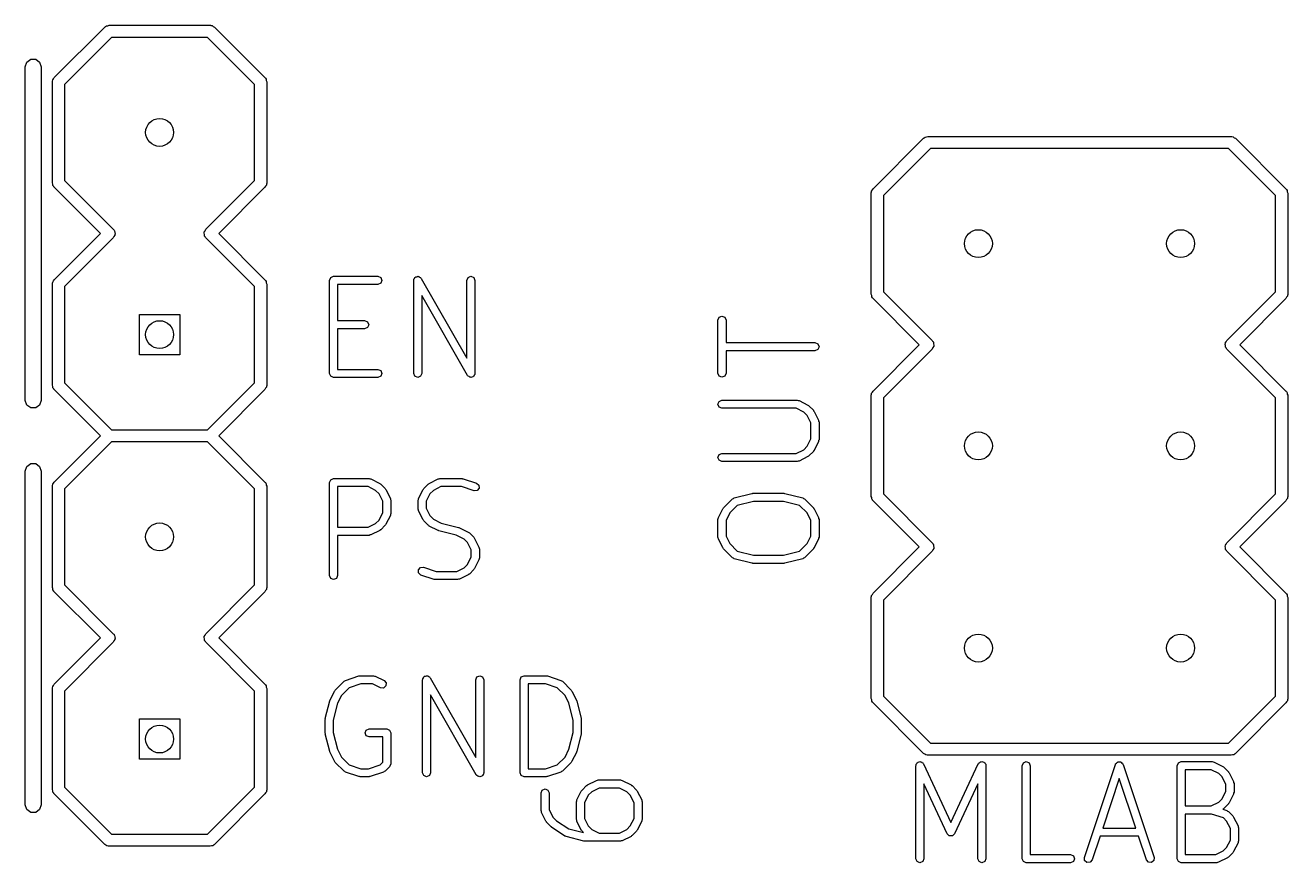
# Model space of a CAD drawing. Extents: x 5.48 to 6.19, y -4.89 to -3.44.
# Drawn here: x 5.533 to 6.157, y -4.595 to -4.181 of the extents above; entities that cross this region are included whole.
import ezdxf

# ---------------------------------------------------------------- set-up
doc = ezdxf.new("R2010")
doc.units = 0
doc.header["$MEASUREMENT"] = 0
doc.layers.add('BLACK', color=7, linetype='CONTINUOUS')

msp = doc.modelspace()

# ---------------------------------------------------------------- linework, layer by layer
at = {"layer": 'BLACK', "linetype": 'CONTINUOUS'}
for p, q in [((5.54688, -4.20688), (5.57188, -4.18188)), ((5.57188, -4.18188), (5.57203, -4.18177)), ((5.57203, -4.18177), (5.57207, -4.1817)), ((5.57207, -4.1817), (5.5722, -4.18166)), ((5.5722, -4.18166), (5.57273, -4.18128)), ((5.57273, -4.18128), (5.57338, -4.18122)), ((5.57338, -4.18122), (5.574, -4.181)), ((5.574, -4.181), (5.624, -4.181)), ((5.624, -4.181), (5.62418, -4.18103)), ((5.62418, -4.18103), (5.62426, -4.18101)), ((5.62426, -4.18101), (5.62438, -4.18107)), ((5.62438, -4.18107), (5.62503, -4.18118)), ((5.62503, -4.18118), (5.62553, -4.1816)), ((5.62553, -4.1816), (5.62612, -4.18188)), ((5.62612, -4.18188), (5.65112, -4.20688)), ((5.57524, -4.187), (5.552, -4.21024)), ((5.62276, -4.187), (5.57524, -4.187)), ((5.646, -4.21024), (5.62276, -4.187)), ((5.53256, -4.2015), (5.53331, -4.19919)), ((5.53256, -4.3665), (5.53256, -4.2015)), ((5.53331, -4.19919), (5.53528, -4.19776)), ((5.53528, -4.19776), (5.53772, -4.19776)), ((5.53772, -4.19776), (5.53969, -4.19919)), ((5.53969, -4.19919), (5.54044, -4.2015)), ((5.54044, -4.2015), (5.54044, -4.3665)), ((5.54601, -4.20874), (5.54607, -4.20862)), ((5.54607, -4.20862), (5.54618, -4.20797)), ((5.54618, -4.20797), (5.5466, -4.20747)), ((5.5466, -4.20747), (5.54688, -4.20688)), ((5.65112, -4.20688), (5.65123, -4.20703)), ((5.65123, -4.20703), (5.6513, -4.20707)), ((5.6513, -4.20707), (5.65134, -4.2072)), ((5.65134, -4.2072), (5.65172, -4.20773)), ((5.65172, -4.20773), (5.65178, -4.20838)), ((5.65178, -4.20838), (5.652, -4.209)), ((5.546, -4.209), (5.54603, -4.20882)), ((5.546, -4.259), (5.546, -4.209)), ((5.54603, -4.20882), (5.54601, -4.20874)), ((5.552, -4.21024), (5.552, -4.25776)), ((5.646, -4.25776), (5.646, -4.21024)), ((5.652, -4.209), (5.652, -4.259)), ((5.95188, -4.26188), (5.97688, -4.23688)), ((5.97688, -4.23688), (5.97703, -4.23677)), ((5.97703, -4.23677), (5.97707, -4.2367)), ((5.97707, -4.2367), (5.9772, -4.23666)), ((5.9772, -4.23666), (5.97773, -4.23628)), ((5.97773, -4.23628), (5.97838, -4.23622)), ((5.97838, -4.23622), (5.979, -4.236)), ((5.979, -4.236), (6.129, -4.236)), ((6.129, -4.236), (6.12918, -4.23603)), ((6.12918, -4.23603), (6.12926, -4.23601)), ((6.12926, -4.23601), (6.12938, -4.23607)), ((6.12938, -4.23607), (6.13003, -4.23618)), ((6.13003, -4.23618), (6.13053, -4.2366)), ((6.13053, -4.2366), (6.13112, -4.23688)), ((6.13112, -4.23688), (6.15612, -4.26188)), ((5.98024, -4.242), (5.957, -4.26524)), ((6.12776, -4.242), (5.98024, -4.242)), ((6.151, -4.26524), (6.12776, -4.242)), ((5.552, -4.25776), (5.57612, -4.28188)), ((5.62188, -4.28188), (5.646, -4.25776)), ((5.54622, -4.25962), (5.546, -4.259)), ((5.54628, -4.26027), (5.54622, -4.25962)), ((5.54666, -4.2608), (5.54628, -4.26027)), ((5.5467, -4.26093), (5.54666, -4.2608)), ((5.54677, -4.26097), (5.5467, -4.26093)), ((5.54688, -4.26112), (5.54677, -4.26097)), ((5.56976, -4.284), (5.54688, -4.26112)), ((5.65112, -4.26112), (5.62824, -4.284)), ((5.6514, -4.26053), (5.65112, -4.26112)), ((5.65182, -4.26003), (5.6514, -4.26053)), ((5.65193, -4.25938), (5.65182, -4.26003)), ((5.65199, -4.25926), (5.65193, -4.25938)), ((5.652, -4.259), (5.65197, -4.25918)), ((5.65197, -4.25918), (5.65199, -4.25926)), ((5.951, -4.264), (5.95103, -4.26382)), ((5.951, -4.314), (5.951, -4.264)), ((5.95101, -4.26374), (5.95107, -4.26362)), ((5.95103, -4.26382), (5.95101, -4.26374)), ((5.95107, -4.26362), (5.95118, -4.26297)), ((5.95118, -4.26297), (5.9516, -4.26247)), ((5.9516, -4.26247), (5.95188, -4.26188)), ((6.15612, -4.26188), (6.15623, -4.26203)), ((6.15623, -4.26203), (6.1563, -4.26207)), ((6.1563, -4.26207), (6.15634, -4.2622)), ((6.15634, -4.2622), (6.15672, -4.26273)), ((6.15672, -4.26273), (6.15678, -4.26338)), ((6.15678, -4.26338), (6.157, -4.264)), ((6.157, -4.264), (6.157, -4.314)), ((5.957, -4.26524), (5.957, -4.31276)), ((6.151, -4.31276), (6.151, -4.26524)), ((5.57612, -4.28188), (5.57635, -4.2822)), ((5.57635, -4.2822), (5.57646, -4.28228)), ((5.57646, -4.28228), (5.57649, -4.28241)), ((5.57649, -4.28241), (5.57672, -4.28273)), ((5.57672, -4.28273), (5.57679, -4.28351)), ((5.57679, -4.28351), (5.57699, -4.28426)), ((5.62101, -4.28374), (5.62113, -4.28349)), ((5.6211, -4.28322), (5.62155, -4.28259)), ((5.62113, -4.28349), (5.6211, -4.28322)), ((5.62155, -4.28259), (5.62188, -4.28188)), ((5.54688, -4.30688), (5.56976, -4.284)), ((5.57612, -4.28612), (5.552, -4.31024)), ((5.57645, -4.28541), (5.57612, -4.28612)), ((5.5769, -4.28478), (5.57645, -4.28541)), ((5.57699, -4.28426), (5.57687, -4.28451)), ((5.57687, -4.28451), (5.5769, -4.28478)), ((5.62121, -4.28449), (5.62101, -4.28374)), ((5.62128, -4.28527), (5.62121, -4.28449)), ((5.62151, -4.28559), (5.62128, -4.28527)), ((5.62154, -4.28572), (5.62151, -4.28559)), ((5.62165, -4.2858), (5.62154, -4.28572)), ((5.62188, -4.28612), (5.62165, -4.2858)), ((5.646, -4.31024), (5.62188, -4.28612)), ((5.62824, -4.284), (5.65112, -4.30688)), ((5.54607, -4.30862), (5.54618, -4.30797)), ((5.54618, -4.30797), (5.5466, -4.30747)), ((5.5466, -4.30747), (5.54688, -4.30688)), ((5.65112, -4.30688), (5.65123, -4.30703)), ((5.65123, -4.30703), (5.6513, -4.30707)), ((5.6513, -4.30707), (5.65134, -4.3072)), ((5.65134, -4.3072), (5.65172, -4.30773)), ((5.65172, -4.30773), (5.65178, -4.30838)), ((5.65178, -4.30838), (5.652, -4.309)), ((5.68308, -4.30716), (5.68367, -4.30575)), ((5.68308, -4.35316), (5.68308, -4.30716)), ((5.68367, -4.30575), (5.68508, -4.30516)), ((5.68508, -4.30516), (5.70699, -4.30516)), ((5.70699, -4.30516), (5.7084, -4.30575)), ((5.7084, -4.30858), (5.70699, -4.30916)), ((5.7084, -4.30575), (5.70899, -4.30716)), ((5.70899, -4.30716), (5.7084, -4.30858)), ((5.7247, -4.30716), (5.72481, -4.30691)), ((5.7247, -4.35316), (5.7247, -4.30716)), ((5.72477, -4.30664), (5.72509, -4.30623)), ((5.72481, -4.30691), (5.72477, -4.30664)), ((5.72509, -4.30623), (5.72529, -4.30575)), ((5.72529, -4.30575), (5.72554, -4.30564)), ((5.72554, -4.30564), (5.72571, -4.30543)), ((5.72571, -4.30543), (5.72622, -4.30536)), ((5.72622, -4.30536), (5.7267, -4.30516)), ((5.7267, -4.30516), (5.72696, -4.30527)), ((5.72696, -4.30527), (5.72723, -4.30523)), ((5.72723, -4.30523), (5.72764, -4.30555)), ((5.72764, -4.30555), (5.72812, -4.30575)), ((5.72812, -4.30575), (5.72822, -4.306)), ((5.72822, -4.306), (5.72844, -4.30617)), ((5.72844, -4.30617), (5.75099, -4.34563)), ((5.75099, -4.30716), (5.75157, -4.30575)), ((5.75099, -4.34563), (5.75099, -4.30716)), ((5.75157, -4.30575), (5.75299, -4.30516)), ((5.75299, -4.30516), (5.7544, -4.30575)), ((5.7544, -4.30575), (5.75499, -4.30716)), ((5.75499, -4.30716), (5.75499, -4.35316)), ((5.546, -4.309), (5.54603, -4.30882)), ((5.546, -4.359), (5.546, -4.309)), ((5.54601, -4.30874), (5.54607, -4.30862)), ((5.54603, -4.30882), (5.54601, -4.30874)), ((5.552, -4.31024), (5.552, -4.35776)), ((5.646, -4.35776), (5.646, -4.31024)), ((5.652, -4.309), (5.652, -4.359)), ((5.70699, -4.30916), (5.68708, -4.30916)), ((5.68708, -4.30916), (5.68708, -4.32707)), ((5.75125, -4.35415), (5.7287, -4.31469)), ((5.7287, -4.31469), (5.7287, -4.35316)), ((5.95122, -4.31462), (5.951, -4.314)), ((5.95128, -4.31527), (5.95122, -4.31462)), ((5.957, -4.31276), (5.98112, -4.33688)), ((6.12688, -4.33688), (6.151, -4.31276)), ((6.15693, -4.31438), (6.15682, -4.31503)), ((6.15699, -4.31426), (6.15693, -4.31438)), ((6.157, -4.314), (6.15697, -4.31418)), ((6.15697, -4.31418), (6.15699, -4.31426)), ((5.95166, -4.3158), (5.95128, -4.31527)), ((5.9517, -4.31593), (5.95166, -4.3158)), ((5.95177, -4.31597), (5.9517, -4.31593)), ((5.95188, -4.31612), (5.95177, -4.31597)), ((5.97476, -4.339), (5.95188, -4.31612)), ((6.15612, -4.31612), (6.13324, -4.339)), ((6.1564, -4.31553), (6.15612, -4.31612)), ((6.15682, -4.31503), (6.1564, -4.31553)), ((5.589, -4.344), (5.589, -4.324)), ((5.589, -4.324), (5.609, -4.324)), ((5.609, -4.324), (5.609, -4.344)), ((5.68708, -4.32707), (5.70042, -4.32707)), ((5.70042, -4.32707), (5.70183, -4.32765)), ((5.87516, -4.32682), (5.87575, -4.32541)), ((5.87516, -4.35311), (5.87516, -4.32682)), ((5.87575, -4.32541), (5.87716, -4.32482)), ((5.87716, -4.32482), (5.87858, -4.32541)), ((5.87858, -4.32541), (5.87916, -4.32682)), ((5.87916, -4.32682), (5.87916, -4.33796)), ((5.70042, -4.33107), (5.68708, -4.33107)), ((5.68708, -4.33107), (5.68708, -4.35116)), ((5.70183, -4.33048), (5.70042, -4.33107)), ((5.70183, -4.32765), (5.70242, -4.32907)), ((5.70242, -4.32907), (5.70183, -4.33048)), ((5.87916, -4.33796), (5.92316, -4.33796)), ((5.92316, -4.33796), (5.92458, -4.33855)), ((5.92458, -4.33855), (5.92516, -4.33996)), ((5.95188, -4.36188), (5.97476, -4.339)), ((5.98112, -4.33688), (5.98135, -4.3372)), ((5.98135, -4.3372), (5.98146, -4.33728)), ((5.9819, -4.33978), (5.98145, -4.34041)), ((5.98146, -4.33728), (5.98149, -4.33741)), ((5.98149, -4.33741), (5.98172, -4.33773)), ((5.98172, -4.33773), (5.98179, -4.33851)), ((5.98179, -4.33851), (5.98199, -4.33926)), ((5.98199, -4.33926), (5.98187, -4.33951)), ((5.98187, -4.33951), (5.9819, -4.33978)), ((6.12601, -4.33874), (6.12613, -4.33849)), ((6.12621, -4.33949), (6.12601, -4.33874)), ((6.1261, -4.33822), (6.12655, -4.33759)), ((6.12613, -4.33849), (6.1261, -4.33822)), ((6.12628, -4.34027), (6.12621, -4.33949)), ((6.12655, -4.33759), (6.12688, -4.33688)), ((6.13324, -4.339), (6.15612, -4.36188)), ((5.609, -4.344), (5.589, -4.344)), ((5.92316, -4.34196), (5.87916, -4.34196)), ((5.87916, -4.34196), (5.87916, -4.35311)), ((5.92458, -4.34138), (5.92316, -4.34196)), ((5.92516, -4.33996), (5.92458, -4.34138)), ((5.98112, -4.34112), (5.957, -4.36524)), ((5.98145, -4.34041), (5.98112, -4.34112)), ((6.12651, -4.34059), (6.12628, -4.34027)), ((6.12654, -4.34072), (6.12651, -4.34059)), ((6.12665, -4.3408), (6.12654, -4.34072)), ((6.12688, -4.34112), (6.12665, -4.3408)), ((6.151, -4.36524), (6.12688, -4.34112)), ((5.68708, -4.35116), (5.70699, -4.35116)), ((5.70699, -4.35116), (5.7084, -4.35175)), ((5.7084, -4.35175), (5.70899, -4.35316)), ((5.552, -4.35776), (5.57524, -4.381)), ((5.62276, -4.381), (5.646, -4.35776)), ((5.68367, -4.35458), (5.68308, -4.35316)), ((5.68508, -4.35516), (5.68367, -4.35458)), ((5.70699, -4.35516), (5.68508, -4.35516)), ((5.7084, -4.35458), (5.70699, -4.35516)), ((5.70899, -4.35316), (5.7084, -4.35458)), ((5.72529, -4.35458), (5.7247, -4.35316)), ((5.7267, -4.35516), (5.72529, -4.35458)), ((5.72812, -4.35458), (5.7267, -4.35516)), ((5.7287, -4.35316), (5.72812, -4.35458)), ((5.75147, -4.35432), (5.75125, -4.35415)), ((5.75157, -4.35458), (5.75147, -4.35432)), ((5.75205, -4.35477), (5.75157, -4.35458)), ((5.75246, -4.35509), (5.75205, -4.35477)), ((5.75273, -4.35506), (5.75246, -4.35509)), ((5.75299, -4.35516), (5.75273, -4.35506)), ((5.75347, -4.35496), (5.75299, -4.35516)), ((5.75398, -4.3549), (5.75347, -4.35496)), ((5.75415, -4.35468), (5.75398, -4.3549)), ((5.7544, -4.35458), (5.75415, -4.35468)), ((5.7546, -4.3541), (5.7544, -4.35458)), ((5.75492, -4.35369), (5.7546, -4.3541)), ((5.75499, -4.35316), (5.75488, -4.35342)), ((5.75488, -4.35342), (5.75492, -4.35369)), ((5.87575, -4.35452), (5.87516, -4.35311)), ((5.87716, -4.35511), (5.87575, -4.35452)), ((5.87858, -4.35452), (5.87716, -4.35511)), ((5.87916, -4.35311), (5.87858, -4.35452)), ((5.54622, -4.35962), (5.546, -4.359)), ((5.54628, -4.36027), (5.54622, -4.35962)), ((5.54666, -4.3608), (5.54628, -4.36027)), ((5.5467, -4.36093), (5.54666, -4.3608)), ((5.54677, -4.36097), (5.5467, -4.36093)), ((5.54688, -4.36112), (5.54677, -4.36097)), ((5.56976, -4.384), (5.54688, -4.36112)), ((5.65112, -4.36112), (5.62824, -4.384)), ((5.6514, -4.36053), (5.65112, -4.36112)), ((5.65182, -4.36003), (5.6514, -4.36053)), ((5.65193, -4.35938), (5.65182, -4.36003)), ((5.65199, -4.35926), (5.65193, -4.35938)), ((5.652, -4.359), (5.65197, -4.35918)), ((5.65197, -4.35918), (5.65199, -4.35926)), ((5.951, -4.364), (5.95103, -4.36382)), ((5.951, -4.414), (5.951, -4.364)), ((5.95101, -4.36374), (5.95107, -4.36362)), ((5.95103, -4.36382), (5.95101, -4.36374)), ((5.95107, -4.36362), (5.95118, -4.36297)), ((5.95118, -4.36297), (5.9516, -4.36247)), ((5.9516, -4.36247), (5.95188, -4.36188)), ((6.15612, -4.36188), (6.15623, -4.36203)), ((6.15623, -4.36203), (6.1563, -4.36207)), ((6.1563, -4.36207), (6.15634, -4.3622)), ((6.15634, -4.3622), (6.15672, -4.36273)), ((6.15672, -4.36273), (6.15678, -4.36338)), ((6.15678, -4.36338), (6.157, -4.364)), ((6.157, -4.364), (6.157, -4.414)), ((5.53331, -4.36881), (5.53256, -4.3665)), ((5.53528, -4.37024), (5.53331, -4.36881)), ((5.53772, -4.37024), (5.53528, -4.37024)), ((5.53969, -4.36881), (5.53772, -4.37024)), ((5.54044, -4.3665), (5.53969, -4.36881)), ((5.87516, -4.36844), (5.87575, -4.36703)), ((5.87575, -4.36985), (5.87516, -4.36844)), ((5.87575, -4.36703), (5.87716, -4.36644)), ((5.87716, -4.37044), (5.87575, -4.36985)), ((5.87716, -4.36644), (5.9144, -4.36644)), ((5.91393, -4.37044), (5.87716, -4.37044)), ((5.9176, -4.37227), (5.91393, -4.37044)), ((5.9144, -4.36644), (5.91483, -4.36662)), ((5.91483, -4.36662), (5.91529, -4.36665)), ((5.91529, -4.36665), (5.91968, -4.36884)), ((5.91968, -4.36884), (5.91989, -4.36909)), ((5.91989, -4.36909), (5.9202, -4.36922)), ((5.9202, -4.36922), (5.92239, -4.37141)), ((5.957, -4.36524), (5.957, -4.41276)), ((6.151, -4.41276), (6.151, -4.36524)), ((5.91933, -4.37401), (5.9176, -4.37227)), ((5.92116, -4.37767), (5.91933, -4.37401)), ((5.92239, -4.37141), (5.92251, -4.37171)), ((5.92251, -4.37171), (5.92276, -4.37193)), ((5.92276, -4.37193), (5.92495, -4.37631)), ((5.92495, -4.37631), (5.92498, -4.37677)), ((5.92498, -4.37677), (5.92516, -4.3772)), ((5.92516, -4.3772), (5.92516, -4.38596)), ((5.57524, -4.381), (5.62276, -4.381)), ((5.92116, -4.38549), (5.92116, -4.37767)), ((5.54688, -4.40688), (5.56976, -4.384)), ((5.57524, -4.387), (5.552, -4.41024)), ((5.62276, -4.387), (5.57524, -4.387)), ((5.646, -4.41024), (5.62276, -4.387)), ((5.62824, -4.384), (5.65112, -4.40688)), ((5.9176, -4.39089), (5.91933, -4.38916)), ((5.91933, -4.38916), (5.92116, -4.38549)), ((5.92495, -4.38686), (5.92276, -4.39124)), ((5.92498, -4.38639), (5.92495, -4.38686)), ((5.92516, -4.38596), (5.92498, -4.38639)), ((5.87516, -4.39473), (5.87575, -4.39331)), ((5.87575, -4.39614), (5.87516, -4.39473)), ((5.87575, -4.39331), (5.87716, -4.39273)), ((5.87716, -4.39273), (5.91393, -4.39273)), ((5.91393, -4.39273), (5.9176, -4.39089)), ((5.91968, -4.39432), (5.91529, -4.39651)), ((5.91989, -4.39408), (5.91968, -4.39432)), ((5.9202, -4.39395), (5.91989, -4.39408)), ((5.92239, -4.39176), (5.9202, -4.39395)), ((5.92251, -4.39145), (5.92239, -4.39176)), ((5.92276, -4.39124), (5.92251, -4.39145)), ((5.53256, -4.4015), (5.53331, -4.39919)), ((5.53256, -4.5665), (5.53256, -4.4015)), ((5.53331, -4.39919), (5.53528, -4.39776)), ((5.53528, -4.39776), (5.53772, -4.39776)), ((5.53772, -4.39776), (5.53969, -4.39919)), ((5.53969, -4.39919), (5.54044, -4.4015)), ((5.54044, -4.4015), (5.54044, -4.5665)), ((5.87716, -4.39673), (5.87575, -4.39614)), ((5.9144, -4.39673), (5.87716, -4.39673)), ((5.91483, -4.39655), (5.9144, -4.39673)), ((5.91529, -4.39651), (5.91483, -4.39655)), ((5.54607, -4.40862), (5.54618, -4.40797)), ((5.54618, -4.40797), (5.5466, -4.40747)), ((5.5466, -4.40747), (5.54688, -4.40688)), ((5.65112, -4.40688), (5.65123, -4.40703)), ((5.65123, -4.40703), (5.6513, -4.40707)), ((5.6513, -4.40707), (5.65134, -4.4072)), ((5.65134, -4.4072), (5.65172, -4.40773)), ((5.65172, -4.40773), (5.65178, -4.40838)), ((5.65178, -4.40838), (5.652, -4.409)), ((5.68308, -4.40716), (5.68367, -4.40575)), ((5.68308, -4.45316), (5.68308, -4.40716)), ((5.68367, -4.40575), (5.68508, -4.40516)), ((5.68508, -4.40516), (5.70261, -4.40516)), ((5.70261, -4.40516), (5.70304, -4.40534)), ((5.70304, -4.40534), (5.7035, -4.40537)), ((5.7035, -4.40537), (5.70788, -4.40756)), ((5.70788, -4.40756), (5.7081, -4.40781)), ((5.7081, -4.40781), (5.7084, -4.40794)), ((5.7084, -4.40794), (5.71059, -4.41013)), ((5.72967, -4.41013), (5.73186, -4.40794)), ((5.73186, -4.40794), (5.73216, -4.40781)), ((5.73216, -4.40781), (5.73238, -4.40756)), ((5.73238, -4.40756), (5.73676, -4.40537)), ((5.73676, -4.40537), (5.73723, -4.40534)), ((5.73723, -4.40534), (5.73766, -4.40516)), ((5.73766, -4.40516), (5.74861, -4.40516)), ((5.74861, -4.40516), (5.74891, -4.40529)), ((5.74891, -4.40529), (5.74924, -4.40527)), ((5.74924, -4.40527), (5.75581, -4.40746)), ((5.75581, -4.40746), (5.75697, -4.40846)), ((5.75697, -4.40846), (5.75708, -4.40999)), ((5.546, -4.409), (5.54603, -4.40882)), ((5.546, -4.459), (5.546, -4.409)), ((5.54601, -4.40874), (5.54607, -4.40862)), ((5.54603, -4.40882), (5.54601, -4.40874)), ((5.552, -4.41024), (5.552, -4.45776)), ((5.646, -4.45776), (5.646, -4.41024)), ((5.652, -4.409), (5.652, -4.459)), ((5.70214, -4.40916), (5.68708, -4.40916)), ((5.68708, -4.40916), (5.68708, -4.42926)), ((5.7058, -4.411), (5.70214, -4.40916)), ((5.70754, -4.41273), (5.7058, -4.411)), ((5.70937, -4.4164), (5.70754, -4.41273)), ((5.71059, -4.41013), (5.71072, -4.41043)), ((5.71072, -4.41043), (5.71097, -4.41065)), ((5.71097, -4.41065), (5.71316, -4.41503)), ((5.7271, -4.41503), (5.7293, -4.41065)), ((5.7293, -4.41065), (5.72954, -4.41043)), ((5.72954, -4.41043), (5.72967, -4.41013)), ((5.73273, -4.41273), (5.73089, -4.4164)), ((5.73446, -4.411), (5.73273, -4.41273)), ((5.73813, -4.40916), (5.73446, -4.411)), ((5.74828, -4.40916), (5.73813, -4.40916)), ((5.75455, -4.41125), (5.74828, -4.40916)), ((5.75607, -4.41114), (5.75455, -4.41125)), ((5.75708, -4.40999), (5.75607, -4.41114)), ((5.88282, -4.41501), (5.88325, -4.41469)), ((5.88325, -4.41469), (5.89201, -4.4125)), ((5.89201, -4.4125), (5.89226, -4.41254)), ((5.89226, -4.41254), (5.8925, -4.41244)), ((5.8925, -4.41244), (5.90783, -4.41244)), ((5.90783, -4.41244), (5.90806, -4.41254)), ((5.90806, -4.41254), (5.90831, -4.4125)), ((5.90831, -4.4125), (5.91708, -4.41469)), ((5.91708, -4.41469), (5.91751, -4.41501)), ((5.95122, -4.41462), (5.951, -4.414)), ((5.95128, -4.41527), (5.95122, -4.41462)), ((5.957, -4.41276), (5.98112, -4.43688)), ((6.12688, -4.43688), (6.151, -4.41276)), ((6.15693, -4.41438), (6.15682, -4.41503)), ((6.15699, -4.41426), (6.15693, -4.41438)), ((6.157, -4.414), (6.15697, -4.41418)), ((6.15697, -4.41418), (6.15699, -4.41426)), ((5.70937, -4.42202), (5.70937, -4.4164)), ((5.71316, -4.41503), (5.71319, -4.41549)), ((5.71319, -4.41549), (5.71337, -4.41592)), ((5.71337, -4.41592), (5.71337, -4.4225)), ((5.72689, -4.41592), (5.72707, -4.41549)), ((5.72689, -4.42031), (5.72689, -4.41592)), ((5.72707, -4.42074), (5.72689, -4.42031)), ((5.72707, -4.41549), (5.7271, -4.41503)), ((5.7271, -4.4212), (5.72707, -4.42074)), ((5.73089, -4.4164), (5.73089, -4.41983)), ((5.73089, -4.41983), (5.73273, -4.4235)), ((5.87537, -4.4245), (5.87756, -4.42012)), ((5.87756, -4.42012), (5.87781, -4.4199)), ((5.87781, -4.4199), (5.87794, -4.4196)), ((5.87794, -4.4196), (5.88232, -4.41522)), ((5.88476, -4.41844), (5.881, -4.4222)), ((5.88232, -4.41522), (5.88282, -4.41501)), ((5.89274, -4.41644), (5.88476, -4.41844)), ((5.90758, -4.41644), (5.89274, -4.41644)), ((5.91557, -4.41844), (5.90758, -4.41644)), ((5.91933, -4.4222), (5.91557, -4.41844)), ((5.91751, -4.41501), (5.91801, -4.41522)), ((5.91801, -4.41522), (5.92239, -4.4196)), ((5.92239, -4.4196), (5.92251, -4.4199)), ((5.92251, -4.4199), (5.92276, -4.42012)), ((5.92276, -4.42012), (5.92495, -4.4245)), ((5.95166, -4.4158), (5.95128, -4.41527)), ((5.9517, -4.41593), (5.95166, -4.4158)), ((5.95177, -4.41597), (5.9517, -4.41593)), ((5.95188, -4.41612), (5.95177, -4.41597)), ((5.97476, -4.439), (5.95188, -4.41612)), ((6.15612, -4.41612), (6.13324, -4.439)), ((6.1564, -4.41553), (6.15612, -4.41612)), ((6.15682, -4.41503), (6.1564, -4.41553)), ((5.7058, -4.42742), (5.70754, -4.42569)), ((5.70754, -4.42569), (5.70937, -4.42202)), ((5.71316, -4.42339), (5.71097, -4.42777)), ((5.71319, -4.42293), (5.71316, -4.42339)), ((5.71337, -4.4225), (5.71319, -4.42293)), ((5.7293, -4.42558), (5.7271, -4.4212)), ((5.72954, -4.4258), (5.7293, -4.42558)), ((5.72967, -4.4261), (5.72954, -4.4258)), ((5.73186, -4.42829), (5.72967, -4.4261)), ((5.73273, -4.4235), (5.73446, -4.42523)), ((5.73446, -4.42523), (5.73835, -4.42718)), ((5.73835, -4.42718), (5.7469, -4.42932)), ((5.87516, -4.42539), (5.87534, -4.42496)), ((5.87516, -4.43415), (5.87516, -4.42539)), ((5.87534, -4.42496), (5.87537, -4.4245)), ((5.881, -4.4222), (5.87916, -4.42586)), ((5.87916, -4.42586), (5.87916, -4.43368)), ((5.92116, -4.42586), (5.91933, -4.4222)), ((5.92116, -4.43368), (5.92116, -4.42586)), ((5.92495, -4.4245), (5.92498, -4.42496)), ((5.92498, -4.42496), (5.92516, -4.42539)), ((5.92516, -4.42539), (5.92516, -4.43415)), ((5.68708, -4.42926), (5.70214, -4.42926)), ((5.70261, -4.43326), (5.68708, -4.43326)), ((5.68708, -4.43326), (5.68708, -4.45316)), ((5.70214, -4.42926), (5.7058, -4.42742)), ((5.70304, -4.43308), (5.70261, -4.43326)), ((5.7035, -4.43305), (5.70304, -4.43308)), ((5.70788, -4.43086), (5.7035, -4.43305)), ((5.7081, -4.43061), (5.70788, -4.43086)), ((5.7084, -4.43048), (5.7081, -4.43061)), ((5.71059, -4.42829), (5.7084, -4.43048)), ((5.71072, -4.42799), (5.71059, -4.42829)), ((5.71097, -4.42777), (5.71072, -4.42799)), ((5.73216, -4.42842), (5.73186, -4.42829)), ((5.73238, -4.42867), (5.73216, -4.42842)), ((5.73676, -4.43086), (5.73238, -4.42867)), ((5.73699, -4.43087), (5.73676, -4.43086)), ((5.73717, -4.43101), (5.73699, -4.43087)), ((5.74572, -4.43314), (5.73717, -4.43101)), ((5.74961, -4.43509), (5.74572, -4.43314)), ((5.7469, -4.42932), (5.74708, -4.42945)), ((5.74708, -4.42945), (5.74731, -4.42947)), ((5.74731, -4.42947), (5.75169, -4.43166)), ((5.75169, -4.43166), (5.75191, -4.43191)), ((5.75191, -4.43191), (5.75221, -4.43203)), ((5.75221, -4.43203), (5.7544, -4.43422)), ((5.75134, -4.43682), (5.74961, -4.43509)), ((5.75318, -4.44049), (5.75134, -4.43682)), ((5.7544, -4.43422), (5.75453, -4.43453)), ((5.75453, -4.43453), (5.75478, -4.43474)), ((5.75478, -4.43474), (5.75697, -4.43913)), ((5.75697, -4.43913), (5.757, -4.43959)), ((5.757, -4.43959), (5.75718, -4.44002)), ((5.87534, -4.43458), (5.87516, -4.43415)), ((5.87537, -4.43505), (5.87534, -4.43458)), ((5.87756, -4.43943), (5.87537, -4.43505)), ((5.87781, -4.43965), (5.87756, -4.43943)), ((5.87794, -4.43995), (5.87781, -4.43965)), ((5.87916, -4.43368), (5.881, -4.43735)), ((5.881, -4.43735), (5.88476, -4.44111)), ((5.91557, -4.44111), (5.91933, -4.43735)), ((5.91933, -4.43735), (5.92116, -4.43368)), ((5.92251, -4.43965), (5.92239, -4.43995)), ((5.92276, -4.43943), (5.92251, -4.43965)), ((5.92495, -4.43505), (5.92276, -4.43943)), ((5.92498, -4.43458), (5.92495, -4.43505)), ((5.92516, -4.43415), (5.92498, -4.43458)), ((5.95188, -4.46188), (5.97476, -4.439)), ((5.98112, -4.43688), (5.98135, -4.4372)), ((5.98135, -4.4372), (5.98146, -4.43728)), ((5.98146, -4.43728), (5.98149, -4.43741)), ((5.98149, -4.43741), (5.98172, -4.43773)), ((5.98172, -4.43773), (5.98179, -4.43851)), ((5.98179, -4.43851), (5.98199, -4.43926)), ((5.98199, -4.43926), (5.98187, -4.43951)), ((5.98187, -4.43951), (5.9819, -4.43978)), ((6.12601, -4.43874), (6.12613, -4.43849)), ((6.12621, -4.43949), (6.12601, -4.43874)), ((6.1261, -4.43822), (6.12655, -4.43759)), ((6.12613, -4.43849), (6.1261, -4.43822)), ((6.12628, -4.44027), (6.12621, -4.43949)), ((6.12655, -4.43759), (6.12688, -4.43688)), ((6.13324, -4.439), (6.15612, -4.46188)), ((5.75134, -4.4476), (5.75318, -4.44393)), ((5.75318, -4.44393), (5.75318, -4.44049)), ((5.75697, -4.44529), (5.75478, -4.44968)), ((5.757, -4.44483), (5.75697, -4.44529)), ((5.75718, -4.4444), (5.757, -4.44483)), ((5.75718, -4.44002), (5.75718, -4.4444)), ((5.88232, -4.44433), (5.87794, -4.43995)), ((5.88282, -4.44454), (5.88232, -4.44433)), ((5.88325, -4.44486), (5.88282, -4.44454)), ((5.89201, -4.44705), (5.88325, -4.44486)), ((5.88476, -4.44111), (5.89274, -4.44311)), ((5.89274, -4.44311), (5.90758, -4.44311)), ((5.90758, -4.44311), (5.91557, -4.44111)), ((5.91708, -4.44486), (5.90831, -4.44705)), ((5.91751, -4.44454), (5.91708, -4.44486)), ((5.91801, -4.44433), (5.91751, -4.44454)), ((5.92239, -4.43995), (5.91801, -4.44433)), ((5.98112, -4.44112), (5.957, -4.46524)), ((5.98145, -4.44041), (5.98112, -4.44112)), ((5.9819, -4.43978), (5.98145, -4.44041)), ((6.12651, -4.44059), (6.12628, -4.44027)), ((6.12654, -4.44072), (6.12651, -4.44059)), ((6.12665, -4.4408), (6.12654, -4.44072)), ((6.12688, -4.44112), (6.12665, -4.4408)), ((6.151, -4.46524), (6.12688, -4.44112)), ((5.727, -4.45034), (5.728, -4.44918)), ((5.7271, -4.45187), (5.727, -4.45034)), ((5.72826, -4.45287), (5.7271, -4.45187)), ((5.728, -4.44918), (5.72953, -4.44907)), ((5.72953, -4.44907), (5.73579, -4.45116)), ((5.73579, -4.45116), (5.74595, -4.45116)), ((5.74595, -4.45116), (5.74961, -4.44933)), ((5.74961, -4.44933), (5.75134, -4.4476)), ((5.7544, -4.4502), (5.75221, -4.45239)), ((5.75453, -4.44989), (5.7544, -4.4502)), ((5.75478, -4.44968), (5.75453, -4.44989)), ((5.89226, -4.44701), (5.89201, -4.44705)), ((5.8925, -4.44711), (5.89226, -4.44701)), ((5.90783, -4.44711), (5.8925, -4.44711)), ((5.90806, -4.44701), (5.90783, -4.44711)), ((5.90831, -4.44705), (5.90806, -4.44701)), ((5.552, -4.45776), (5.57612, -4.48188)), ((5.62188, -4.48188), (5.646, -4.45776)), ((5.68367, -4.45458), (5.68308, -4.45316)), ((5.68508, -4.45516), (5.68367, -4.45458)), ((5.6865, -4.45458), (5.68508, -4.45516)), ((5.68708, -4.45316), (5.6865, -4.45458)), ((5.73483, -4.45506), (5.72826, -4.45287)), ((5.73516, -4.45504), (5.73483, -4.45506)), ((5.73546, -4.45516), (5.73516, -4.45504)), ((5.74642, -4.45516), (5.73546, -4.45516)), ((5.74685, -4.45498), (5.74642, -4.45516)), ((5.74731, -4.45495), (5.74685, -4.45498)), ((5.75169, -4.45276), (5.74731, -4.45495)), ((5.75191, -4.45251), (5.75169, -4.45276)), ((5.75221, -4.45239), (5.75191, -4.45251)), ((5.54622, -4.45962), (5.546, -4.459)), ((5.54628, -4.46027), (5.54622, -4.45962)), ((5.54666, -4.4608), (5.54628, -4.46027)), ((5.5467, -4.46093), (5.54666, -4.4608)), ((5.54677, -4.46097), (5.5467, -4.46093)), ((5.54688, -4.46112), (5.54677, -4.46097)), ((5.56976, -4.484), (5.54688, -4.46112)), ((5.65112, -4.46112), (5.62824, -4.484)), ((5.6514, -4.46053), (5.65112, -4.46112)), ((5.65182, -4.46003), (5.6514, -4.46053)), ((5.65193, -4.45938), (5.65182, -4.46003)), ((5.65199, -4.45926), (5.65193, -4.45938)), ((5.652, -4.459), (5.65197, -4.45918)), ((5.65197, -4.45918), (5.65199, -4.45926)), ((5.951, -4.464), (5.95103, -4.46382)), ((5.951, -4.514), (5.951, -4.464)), ((5.95101, -4.46374), (5.95107, -4.46362)), ((5.95103, -4.46382), (5.95101, -4.46374)), ((5.95107, -4.46362), (5.95118, -4.46297)), ((5.95118, -4.46297), (5.9516, -4.46247)), ((5.9516, -4.46247), (5.95188, -4.46188)), ((6.15612, -4.46188), (6.15623, -4.46203)), ((6.15623, -4.46203), (6.1563, -4.46207)), ((6.1563, -4.46207), (6.15634, -4.4622)), ((6.15634, -4.4622), (6.15672, -4.46273)), ((6.15672, -4.46273), (6.15678, -4.46338)), ((6.15678, -4.46338), (6.157, -4.464)), ((6.157, -4.464), (6.157, -4.514)), ((5.957, -4.46524), (5.957, -4.51276)), ((6.151, -4.51276), (6.151, -4.46524)), ((5.57612, -4.48188), (5.57635, -4.4822)), ((5.57635, -4.4822), (5.57646, -4.48228)), ((5.57646, -4.48228), (5.57649, -4.48241)), ((5.57649, -4.48241), (5.57672, -4.48273)), ((5.57672, -4.48273), (5.57679, -4.48351)), ((5.6211, -4.48322), (5.62155, -4.48259)), ((5.62113, -4.48349), (5.6211, -4.48322)), ((5.62155, -4.48259), (5.62188, -4.48188)), ((5.54688, -4.50688), (5.56976, -4.484)), ((5.57612, -4.48612), (5.552, -4.51024)), ((5.57645, -4.48541), (5.57612, -4.48612)), ((5.5769, -4.48478), (5.57645, -4.48541)), ((5.57679, -4.48351), (5.57699, -4.48426)), ((5.57699, -4.48426), (5.57687, -4.48451)), ((5.57687, -4.48451), (5.5769, -4.48478)), ((5.62101, -4.48374), (5.62113, -4.48349)), ((5.62121, -4.48449), (5.62101, -4.48374)), ((5.62128, -4.48527), (5.62121, -4.48449)), ((5.62151, -4.48559), (5.62128, -4.48527)), ((5.62154, -4.48572), (5.62151, -4.48559)), ((5.62165, -4.4858), (5.62154, -4.48572)), ((5.62188, -4.48612), (5.62165, -4.4858)), ((5.646, -4.51024), (5.62188, -4.48612)), ((5.62824, -4.484), (5.65112, -4.50688)), ((5.54607, -4.50862), (5.54618, -4.50797)), ((5.54618, -4.50797), (5.5466, -4.50747)), ((5.5466, -4.50747), (5.54688, -4.50688)), ((5.65112, -4.50688), (5.65123, -4.50703)), ((5.65123, -4.50703), (5.6513, -4.50707)), ((5.6513, -4.50707), (5.65134, -4.5072)), ((5.65134, -4.5072), (5.65172, -4.50773)), ((5.65172, -4.50773), (5.65178, -4.50838)), ((5.65178, -4.50838), (5.652, -4.509)), ((5.68586, -4.50982), (5.69024, -4.50544)), ((5.69024, -4.50544), (5.69067, -4.50526)), ((5.69067, -4.50526), (5.69102, -4.50496)), ((5.69102, -4.50496), (5.69759, -4.50277)), ((5.69855, -4.50666), (5.69274, -4.5086)), ((5.69759, -4.50277), (5.69792, -4.50279)), ((5.69792, -4.50279), (5.69823, -4.50266)), ((5.69823, -4.50266), (5.7048, -4.50266)), ((5.70433, -4.50666), (5.69855, -4.50666)), ((5.70828, -4.50864), (5.70433, -4.50666)), ((5.7048, -4.50266), (5.70523, -4.50284)), ((5.70523, -4.50284), (5.70569, -4.50287)), ((5.70569, -4.50287), (5.71007, -4.50506)), ((5.71097, -4.50775), (5.70981, -4.50875)), ((5.71007, -4.50506), (5.71108, -4.50622)), ((5.71108, -4.50622), (5.71097, -4.50775)), ((5.72908, -4.50466), (5.72919, -4.50441)), ((5.72908, -4.55066), (5.72908, -4.50466)), ((5.72915, -4.50414), (5.72947, -4.50373)), ((5.72919, -4.50441), (5.72915, -4.50414)), ((5.72947, -4.50373), (5.72967, -4.50325)), ((5.72967, -4.50325), (5.72992, -4.50314)), ((5.72992, -4.50314), (5.73009, -4.50293)), ((5.73009, -4.50293), (5.73061, -4.50286)), ((5.73061, -4.50286), (5.73108, -4.50266)), ((5.73108, -4.50266), (5.73134, -4.50277)), ((5.73134, -4.50277), (5.73161, -4.50273)), ((5.73161, -4.50273), (5.73202, -4.50305)), ((5.73202, -4.50305), (5.7325, -4.50325)), ((5.7325, -4.50325), (5.7326, -4.5035)), ((5.7326, -4.5035), (5.73282, -4.50367)), ((5.73282, -4.50367), (5.75537, -4.54313)), ((5.75537, -4.50466), (5.75596, -4.50325)), ((5.75537, -4.54313), (5.75537, -4.50466)), ((5.75596, -4.50325), (5.75737, -4.50266)), ((5.75737, -4.50266), (5.75878, -4.50325)), ((5.75878, -4.50325), (5.75937, -4.50466)), ((5.75937, -4.50466), (5.75937, -4.55066)), ((5.77727, -4.50466), (5.77786, -4.50325)), ((5.77727, -4.55066), (5.77727, -4.50466)), ((5.77786, -4.50325), (5.77927, -4.50266)), ((5.77927, -4.50266), (5.79023, -4.50266)), ((5.7899, -4.50666), (5.78127, -4.50666)), ((5.78127, -4.50666), (5.78127, -4.54866)), ((5.79572, -4.5086), (5.7899, -4.50666)), ((5.79023, -4.50266), (5.79053, -4.50279)), ((5.79053, -4.50279), (5.79086, -4.50277)), ((5.79086, -4.50277), (5.79743, -4.50496)), ((5.79743, -4.50496), (5.79778, -4.50526)), ((5.79778, -4.50526), (5.79821, -4.50544)), ((5.79821, -4.50544), (5.80259, -4.50982)), ((5.546, -4.509), (5.54603, -4.50882)), ((5.546, -4.559), (5.546, -4.509)), ((5.54601, -4.50874), (5.54607, -4.50862)), ((5.54603, -4.50882), (5.54601, -4.50874)), ((5.552, -4.51024), (5.552, -4.55776)), ((5.646, -4.55776), (5.646, -4.51024)), ((5.652, -4.509), (5.652, -4.559)), ((5.6833, -4.51472), (5.68549, -4.51034)), ((5.68549, -4.51034), (5.68573, -4.51012)), ((5.68573, -4.51012), (5.68586, -4.50982)), ((5.68892, -4.51242), (5.68697, -4.51631)), ((5.69274, -4.5086), (5.68892, -4.51242)), ((5.70981, -4.50875), (5.70828, -4.50864)), ((5.75563, -4.55165), (5.73308, -4.51219)), ((5.73308, -4.51219), (5.73308, -4.55066)), ((5.79954, -4.51242), (5.79572, -4.5086)), ((5.80148, -4.51631), (5.79954, -4.51242)), ((5.80259, -4.50982), (5.80272, -4.51012)), ((5.80272, -4.51012), (5.80297, -4.51034)), ((5.80297, -4.51034), (5.80516, -4.51472)), ((5.95122, -4.51462), (5.951, -4.514)), ((5.95128, -4.51527), (5.95122, -4.51462)), ((5.957, -4.51276), (5.98024, -4.536)), ((6.12776, -4.536), (6.151, -4.51276)), ((6.15693, -4.51438), (6.15682, -4.51503)), ((6.15699, -4.51426), (6.15693, -4.51438)), ((6.157, -4.514), (6.15697, -4.51418)), ((6.15697, -4.51418), (6.15699, -4.51426)), ((5.68095, -4.52389), (5.68314, -4.51513)), ((5.68314, -4.51513), (5.68328, -4.51495)), ((5.68328, -4.51495), (5.6833, -4.51472)), ((5.68697, -4.51631), (5.68489, -4.52462)), ((5.80356, -4.52462), (5.80148, -4.51631)), ((5.80516, -4.51472), (5.80517, -4.51495)), ((5.80517, -4.51495), (5.80531, -4.51513)), ((5.80531, -4.51513), (5.8075, -4.52389)), ((5.95166, -4.5158), (5.95128, -4.51527)), ((5.9517, -4.51593), (5.95166, -4.5158)), ((5.95177, -4.51597), (5.9517, -4.51593)), ((5.95188, -4.51612), (5.95177, -4.51597)), ((5.97688, -4.54112), (5.95188, -4.51612)), ((6.15612, -4.51612), (6.13112, -4.54112)), ((6.1564, -4.51553), (6.15612, -4.51612)), ((6.15682, -4.51503), (6.1564, -4.51553)), ((5.589, -4.544), (5.589, -4.524)), ((5.589, -4.524), (5.609, -4.524)), ((5.609, -4.524), (5.609, -4.544)), ((5.68089, -4.52438), (5.68099, -4.52414)), ((5.68089, -4.53095), (5.68089, -4.52438)), ((5.68099, -4.52414), (5.68095, -4.52389)), ((5.68489, -4.52462), (5.68489, -4.5307)), ((5.80356, -4.5307), (5.80356, -4.52462)), ((5.8075, -4.52389), (5.80746, -4.52414)), ((5.80746, -4.52414), (5.80756, -4.52438)), ((5.80756, -4.52438), (5.80756, -4.53095)), ((5.68099, -4.53118), (5.68089, -4.53095)), ((5.68095, -4.53143), (5.68099, -4.53118)), ((5.68314, -4.5402), (5.68095, -4.53143)), ((5.68489, -4.5307), (5.68697, -4.53901)), ((5.70061, -4.53095), (5.70119, -4.52953)), ((5.70119, -4.53236), (5.70061, -4.53095)), ((5.70119, -4.52953), (5.70261, -4.52895)), ((5.70261, -4.53295), (5.70119, -4.53236)), ((5.70261, -4.52895), (5.71137, -4.52895)), ((5.70937, -4.53295), (5.70261, -4.53295)), ((5.70937, -4.54545), (5.70937, -4.53295)), ((5.71137, -4.52895), (5.71278, -4.52953)), ((5.71278, -4.52953), (5.71337, -4.53095)), ((5.71337, -4.53095), (5.71337, -4.54628)), ((5.80148, -4.53901), (5.80356, -4.5307)), ((5.8075, -4.53143), (5.80531, -4.5402)), ((5.80756, -4.53095), (5.80746, -4.53118)), ((5.80746, -4.53118), (5.8075, -4.53143)), ((5.68697, -4.53901), (5.68892, -4.54291)), ((5.79954, -4.54291), (5.80148, -4.53901)), ((5.98024, -4.536), (6.12776, -4.536)), ((5.609, -4.544), (5.589, -4.544)), ((5.68328, -4.54038), (5.68314, -4.5402)), ((5.6833, -4.5406), (5.68328, -4.54038)), ((5.68549, -4.54499), (5.6833, -4.5406)), ((5.68573, -4.5452), (5.68549, -4.54499)), ((5.68586, -4.54551), (5.68573, -4.5452)), ((5.69024, -4.54989), (5.68586, -4.54551)), ((5.68892, -4.54291), (5.69274, -4.54672)), ((5.7081, -4.54672), (5.70937, -4.54545)), ((5.79572, -4.54672), (5.79954, -4.54291)), ((5.80259, -4.54551), (5.79821, -4.54989)), ((5.80272, -4.5452), (5.80259, -4.54551)), ((5.80297, -4.54499), (5.80272, -4.5452)), ((5.80516, -4.5406), (5.80297, -4.54499)), ((5.80517, -4.54038), (5.80516, -4.5406)), ((5.80531, -4.5402), (5.80517, -4.54038)), ((5.9735, -4.54615), (5.97367, -4.54575)), ((5.97367, -4.54575), (5.974, -4.54561)), ((5.974, -4.54561), (5.97424, -4.54535)), ((5.97424, -4.54535), (5.97468, -4.54533)), ((5.97468, -4.54533), (5.97508, -4.54516)), ((5.97508, -4.54516), (5.97541, -4.5453)), ((5.97541, -4.5453), (5.97577, -4.54528)), ((5.97577, -4.54528), (5.97609, -4.54558)), ((5.97609, -4.54558), (5.9765, -4.54575)), ((5.9765, -4.54575), (5.97663, -4.54608)), ((5.97747, -4.5414), (5.97688, -4.54112)), ((5.97797, -4.54182), (5.97747, -4.5414)), ((5.97862, -4.54193), (5.97797, -4.54182)), ((5.97874, -4.54199), (5.97862, -4.54193)), ((5.97882, -4.54197), (5.97874, -4.54199)), ((5.979, -4.542), (5.97882, -4.54197)), ((6.129, -4.542), (5.979, -4.542)), ((6.0042, -4.54608), (6.00434, -4.54575)), ((6.00434, -4.54575), (6.00474, -4.54558)), ((6.00474, -4.54558), (6.00507, -4.54528)), ((6.00507, -4.54528), (6.00542, -4.5453)), ((6.00542, -4.5453), (6.00575, -4.54516)), ((6.00575, -4.54516), (6.00616, -4.54533)), ((6.00616, -4.54533), (6.0066, -4.54535)), ((6.0066, -4.54535), (6.00684, -4.54561)), ((6.00684, -4.54561), (6.00716, -4.54575)), ((6.00716, -4.54575), (6.00733, -4.54615)), ((6.02566, -4.54716), (6.02624, -4.54575)), ((6.02624, -4.54575), (6.02766, -4.54516)), ((6.02766, -4.54516), (6.02907, -4.54575)), ((6.02907, -4.54575), (6.02966, -4.54716)), ((6.07187, -4.54627), (6.07235, -4.54585)), ((6.07235, -4.54585), (6.07276, -4.54537)), ((6.07276, -4.54537), (6.07291, -4.54536)), ((6.07291, -4.54536), (6.07302, -4.54527)), ((6.07302, -4.54527), (6.07366, -4.54531)), ((6.07366, -4.54531), (6.07429, -4.54527)), ((6.07429, -4.54527), (6.0744, -4.54536)), ((6.0744, -4.54536), (6.07455, -4.54537)), ((6.07455, -4.54537), (6.07497, -4.54585)), ((6.07497, -4.54585), (6.07544, -4.54627)), ((6.10232, -4.54716), (6.10291, -4.54575)), ((6.10291, -4.54575), (6.10432, -4.54516)), ((6.10432, -4.54516), (6.11966, -4.54516)), ((6.11966, -4.54516), (6.12009, -4.54534)), ((6.12009, -4.54534), (6.12055, -4.54537)), ((6.12055, -4.54537), (6.12493, -4.54756)), ((6.12962, -4.54178), (6.129, -4.542)), ((6.13027, -4.54172), (6.12962, -4.54178)), ((6.1308, -4.54134), (6.13027, -4.54172)), ((6.13093, -4.5413), (6.1308, -4.54134)), ((6.13097, -4.54123), (6.13093, -4.5413)), ((6.13112, -4.54112), (6.13097, -4.54123)), ((5.69067, -4.55006), (5.69024, -4.54989)), ((5.69102, -4.55037), (5.69067, -4.55006)), ((5.69759, -4.55256), (5.69102, -4.55037)), ((5.69274, -4.54672), (5.69855, -4.54866)), ((5.69855, -4.54866), (5.70228, -4.54866)), ((5.70228, -4.54866), (5.7081, -4.54672)), ((5.70981, -4.55037), (5.70324, -4.55256)), ((5.71016, -4.55006), (5.70981, -4.55037)), ((5.71059, -4.54989), (5.71016, -4.55006)), ((5.71278, -4.5477), (5.71059, -4.54989)), ((5.71337, -4.54628), (5.71278, -4.5477)), ((5.72967, -4.55208), (5.72908, -4.55066)), ((5.73108, -4.55266), (5.72967, -4.55208)), ((5.7325, -4.55208), (5.73108, -4.55266)), ((5.73308, -4.55066), (5.7325, -4.55208)), ((5.75585, -4.55182), (5.75563, -4.55165)), ((5.75596, -4.55208), (5.75585, -4.55182)), ((5.75643, -4.55227), (5.75596, -4.55208)), ((5.75878, -4.55208), (5.75853, -4.55218)), ((5.75898, -4.5516), (5.75878, -4.55208)), ((5.7593, -4.55119), (5.75898, -4.5516)), ((5.75937, -4.55066), (5.75926, -4.55092)), ((5.75926, -4.55092), (5.7593, -4.55119)), ((5.77786, -4.55208), (5.77727, -4.55066)), ((5.77927, -4.55266), (5.77786, -4.55208)), ((5.78127, -4.54866), (5.7899, -4.54866)), ((5.7899, -4.54866), (5.79572, -4.54672)), ((5.79743, -4.55037), (5.79086, -4.55256)), ((5.79778, -4.55006), (5.79743, -4.55037)), ((5.79821, -4.54989), (5.79778, -4.55006)), ((5.97308, -4.54716), (5.97322, -4.54683)), ((5.97308, -4.59316), (5.97308, -4.54716)), ((5.9732, -4.54648), (5.9735, -4.54615)), ((5.97322, -4.54683), (5.9732, -4.54648)), ((5.97663, -4.54608), (5.9769, -4.54632)), ((5.9769, -4.54632), (5.99042, -4.57529)), ((5.99042, -4.57529), (6.00394, -4.54632)), ((6.00394, -4.54632), (6.0042, -4.54608)), ((6.00733, -4.54615), (6.00763, -4.54648)), ((6.00763, -4.54648), (6.00761, -4.54683)), ((6.00761, -4.54683), (6.00775, -4.54716)), ((6.00775, -4.54716), (6.00775, -4.59316)), ((6.02566, -4.59316), (6.02566, -4.54716)), ((6.02966, -4.54716), (6.02966, -4.59116)), ((6.05642, -4.59253), (6.07176, -4.54653)), ((6.07176, -4.54653), (6.07186, -4.54642)), ((6.07186, -4.54642), (6.07187, -4.54627)), ((6.07544, -4.54627), (6.07545, -4.54642)), ((6.07545, -4.54642), (6.07555, -4.54653)), ((6.07555, -4.54653), (6.09089, -4.59253)), ((6.10232, -4.59316), (6.10232, -4.54716)), ((6.11918, -4.54916), (6.10632, -4.54916)), ((6.10632, -4.54916), (6.10632, -4.56707)), ((6.12285, -4.551), (6.11918, -4.54916)), ((6.12458, -4.55273), (6.12285, -4.551)), ((6.12493, -4.54756), (6.12515, -4.54781)), ((6.12515, -4.54781), (6.12545, -4.54794)), ((6.12545, -4.54794), (6.12764, -4.55013)), ((6.12764, -4.55013), (6.12777, -4.55043)), ((6.12777, -4.55043), (6.12802, -4.55065)), ((6.12802, -4.55065), (6.13021, -4.55503)), ((5.552, -4.55776), (5.57524, -4.581)), ((5.62276, -4.581), (5.646, -4.55776)), ((5.69792, -4.55254), (5.69759, -4.55256)), ((5.69823, -4.55266), (5.69792, -4.55254)), ((5.70261, -4.55266), (5.69823, -4.55266)), ((5.70291, -4.55254), (5.70261, -4.55266)), ((5.70324, -4.55256), (5.70291, -4.55254)), ((5.75684, -4.55259), (5.75643, -4.55227)), ((5.75712, -4.55256), (5.75684, -4.55259)), ((5.75737, -4.55266), (5.75712, -4.55256)), ((5.75785, -4.55246), (5.75737, -4.55266)), ((5.75836, -4.5524), (5.75785, -4.55246)), ((5.75853, -4.55218), (5.75836, -4.5524)), ((5.79023, -4.55266), (5.77927, -4.55266)), ((5.79053, -4.55254), (5.79023, -4.55266)), ((5.79086, -4.55256), (5.79053, -4.55254)), ((5.80796, -4.55919), (5.81015, -4.557)), ((5.81015, -4.557), (5.81046, -4.55688)), ((5.81046, -4.55688), (5.81067, -4.55663)), ((5.81067, -4.55663), (5.81505, -4.55444)), ((5.81642, -4.55823), (5.81275, -4.56006)), ((5.81505, -4.55444), (5.81552, -4.5544)), ((5.81552, -4.5544), (5.81595, -4.55423)), ((5.81595, -4.55423), (5.8269, -4.55423)), ((5.82643, -4.55823), (5.81642, -4.55823)), ((5.8301, -4.56006), (5.82643, -4.55823)), ((5.8269, -4.55423), (5.82733, -4.5544)), ((5.82733, -4.5544), (5.82779, -4.55444)), ((5.82779, -4.55444), (5.83218, -4.55663)), ((5.83218, -4.55663), (5.83239, -4.55688)), ((5.83239, -4.55688), (5.8327, -4.557)), ((5.8327, -4.557), (5.83489, -4.55919)), ((5.9886, -4.58087), (5.97708, -4.55618)), ((5.97708, -4.55618), (5.97708, -4.59316)), ((6.00375, -4.55618), (5.99223, -4.58087)), ((6.00375, -4.59316), (6.00375, -4.55618)), ((6.07366, -4.55349), (6.06548, -4.57802)), ((6.08183, -4.57802), (6.07366, -4.55349)), ((6.12642, -4.5564), (6.12458, -4.55273)), ((6.12642, -4.55983), (6.12642, -4.5564)), ((6.13021, -4.55503), (6.13024, -4.55549)), ((6.13024, -4.55549), (6.13042, -4.55592)), ((6.13042, -4.55592), (6.13042, -4.56031)), ((5.54622, -4.55962), (5.546, -4.559)), ((5.54628, -4.56027), (5.54622, -4.55962)), ((5.54666, -4.5608), (5.54628, -4.56027)), ((5.5467, -4.56093), (5.54666, -4.5608)), ((5.54677, -4.56097), (5.5467, -4.56093)), ((5.54688, -4.56112), (5.54677, -4.56097)), ((5.57188, -4.58612), (5.54688, -4.56112)), ((5.65112, -4.56112), (5.62612, -4.58612)), ((5.6514, -4.56053), (5.65112, -4.56112)), ((5.65182, -4.56003), (5.6514, -4.56053)), ((5.65193, -4.55938), (5.65182, -4.56003)), ((5.65199, -4.55926), (5.65193, -4.55938)), ((5.652, -4.559), (5.65197, -4.55918)), ((5.65197, -4.55918), (5.65199, -4.55926)), ((5.78766, -4.56061), (5.78825, -4.55919)), ((5.78766, -4.56937), (5.78766, -4.56061)), ((5.78825, -4.55919), (5.78966, -4.55861)), ((5.78966, -4.55861), (5.79108, -4.55919)), ((5.79108, -4.55919), (5.79166, -4.56061)), ((5.79166, -4.56061), (5.79166, -4.5689)), ((5.80519, -4.56499), (5.80536, -4.56456)), ((5.80536, -4.56456), (5.8054, -4.56409)), ((5.8054, -4.56409), (5.80759, -4.55971)), ((5.80759, -4.55971), (5.80784, -4.5595)), ((5.80784, -4.5595), (5.80796, -4.55919)), ((5.81102, -4.56179), (5.80919, -4.56546)), ((5.81275, -4.56006), (5.81102, -4.56179)), ((5.83183, -4.56179), (5.8301, -4.56006)), ((5.83366, -4.56546), (5.83183, -4.56179)), ((5.83489, -4.55919), (5.83501, -4.5595)), ((5.83501, -4.5595), (5.83526, -4.55971)), ((5.83526, -4.55971), (5.83745, -4.56409)), ((5.83745, -4.56409), (5.83748, -4.56456)), ((5.83748, -4.56456), (5.83766, -4.56499)), ((6.12285, -4.56523), (6.12458, -4.5635)), ((6.12458, -4.5635), (6.12642, -4.55983)), ((6.13021, -4.5612), (6.12802, -4.56558)), ((6.13024, -4.56074), (6.13021, -4.5612)), ((6.13042, -4.56031), (6.13024, -4.56074)), ((5.53331, -4.56881), (5.53256, -4.5665)), ((5.53528, -4.57024), (5.53331, -4.56881)), ((5.53772, -4.57024), (5.53528, -4.57024)), ((5.53969, -4.56881), (5.53772, -4.57024)), ((5.54044, -4.5665), (5.53969, -4.56881)), ((5.78784, -4.5698), (5.78766, -4.56937)), ((5.78787, -4.57026), (5.78784, -4.5698)), ((5.79006, -4.57464), (5.78787, -4.57026)), ((5.79166, -4.5689), (5.7935, -4.57256)), ((5.80519, -4.57375), (5.80519, -4.56499)), ((5.80919, -4.56546), (5.80919, -4.57328)), ((5.83366, -4.57328), (5.83366, -4.56546)), ((5.83766, -4.56499), (5.83766, -4.57375)), ((6.10632, -4.56707), (6.11918, -4.56707)), ((6.11918, -4.56707), (6.12285, -4.56523)), ((6.12493, -4.56867), (6.12487, -4.5687)), ((6.12487, -4.5687), (6.12686, -4.56936)), ((6.12515, -4.56842), (6.12493, -4.56867)), ((6.12545, -4.56829), (6.12515, -4.56842)), ((6.12764, -4.5661), (6.12545, -4.56829)), ((6.12686, -4.56936), (6.12721, -4.56967)), ((6.12721, -4.56967), (6.12764, -4.56984)), ((6.12777, -4.5658), (6.12764, -4.5661)), ((6.12764, -4.56984), (6.12983, -4.57203)), ((6.12802, -4.56558), (6.12777, -4.5658)), ((5.79031, -4.57486), (5.79006, -4.57464)), ((5.79044, -4.57516), (5.79031, -4.57486)), ((5.79263, -4.57735), (5.79044, -4.57516)), ((5.7935, -4.57256), (5.79532, -4.57439)), ((5.79532, -4.57439), (5.80144, -4.57846)), ((5.80536, -4.57418), (5.80519, -4.57375)), ((5.8054, -4.57464), (5.80536, -4.57418)), ((5.80759, -4.57902), (5.8054, -4.57464)), ((5.80919, -4.57328), (5.81102, -4.57695)), ((5.81102, -4.57695), (5.81275, -4.57868)), ((5.8301, -4.57868), (5.83183, -4.57695)), ((5.83183, -4.57695), (5.83366, -4.57328)), ((5.83745, -4.57464), (5.83526, -4.57902)), ((5.83748, -4.57418), (5.83745, -4.57464)), ((5.83766, -4.57375), (5.83748, -4.57418)), ((6.11933, -4.57107), (6.10632, -4.57107)), ((6.10632, -4.57107), (6.10632, -4.59116)), ((6.12515, -4.57301), (6.11933, -4.57107)), ((6.12677, -4.57463), (6.12515, -4.57301)), ((6.12861, -4.5783), (6.12677, -4.57463)), ((6.12983, -4.57203), (6.12996, -4.57234)), ((6.12996, -4.57234), (6.13021, -4.57255)), ((6.13021, -4.57255), (6.1324, -4.57693)), ((6.1324, -4.57693), (6.13243, -4.5774)), ((5.57524, -4.581), (5.62276, -4.581)), ((5.79282, -4.57743), (5.79263, -4.57735)), ((5.79293, -4.5776), (5.79282, -4.57743)), ((5.79951, -4.58198), (5.79293, -4.5776)), ((5.79985, -4.58205), (5.79951, -4.58198)), ((5.80013, -4.58226), (5.79985, -4.58205)), ((5.80889, -4.58445), (5.80013, -4.58226)), ((5.80144, -4.57846), (5.8087, -4.58028)), ((5.80784, -4.57924), (5.80759, -4.57902)), ((5.80796, -4.57954), (5.80784, -4.57924)), ((5.8087, -4.58028), (5.80796, -4.57954)), ((5.81275, -4.57868), (5.81642, -4.58051)), ((5.81642, -4.58051), (5.82643, -4.58051)), ((5.82643, -4.58051), (5.8301, -4.57868)), ((5.83218, -4.58211), (5.82779, -4.5843)), ((5.83239, -4.58186), (5.83218, -4.58211)), ((5.8327, -4.58173), (5.83239, -4.58186)), ((5.83489, -4.57954), (5.8327, -4.58173)), ((5.83501, -4.57924), (5.83489, -4.57954)), ((5.83526, -4.57902), (5.83501, -4.57924)), ((5.98911, -4.58133), (5.9886, -4.58087)), ((5.98957, -4.58183), (5.98911, -4.58133)), ((5.98966, -4.58184), (5.98957, -4.58183)), ((5.98973, -4.5819), (5.98966, -4.58184)), ((5.99042, -4.58187), (5.98973, -4.5819)), ((5.9911, -4.5819), (5.99042, -4.58187)), ((5.99117, -4.58184), (5.9911, -4.5819)), ((5.99126, -4.58183), (5.99117, -4.58184)), ((5.99172, -4.58133), (5.99126, -4.58183)), ((5.99223, -4.58087), (5.99172, -4.58133)), ((6.06414, -4.58202), (6.06022, -4.59379)), ((6.08317, -4.58202), (6.06414, -4.58202)), ((6.06548, -4.57802), (6.08183, -4.57802)), ((6.08709, -4.59379), (6.08317, -4.58202)), ((6.12861, -4.58393), (6.12861, -4.5783)), ((6.13243, -4.5774), (6.13261, -4.57783)), ((6.13261, -4.57783), (6.13261, -4.5844)), ((5.57247, -4.5864), (5.57188, -4.58612)), ((5.57297, -4.58682), (5.57247, -4.5864)), ((5.57362, -4.58693), (5.57297, -4.58682)), ((5.57374, -4.58699), (5.57362, -4.58693)), ((5.57382, -4.58697), (5.57374, -4.58699)), ((5.574, -4.587), (5.57382, -4.58697)), ((5.624, -4.587), (5.574, -4.587)), ((5.62462, -4.58678), (5.624, -4.587)), ((5.62527, -4.58672), (5.62462, -4.58678)), ((5.6258, -4.58634), (5.62527, -4.58672)), ((5.62593, -4.5863), (5.6258, -4.58634)), ((5.62597, -4.58623), (5.62593, -4.5863)), ((5.62612, -4.58612), (5.62597, -4.58623)), ((5.80914, -4.58441), (5.80889, -4.58445)), ((5.80938, -4.58451), (5.80914, -4.58441)), ((5.8269, -4.58451), (5.80938, -4.58451)), ((5.82733, -4.58433), (5.8269, -4.58451)), ((5.82779, -4.5843), (5.82733, -4.58433)), ((6.12137, -4.59116), (6.12504, -4.58933)), ((6.12504, -4.58933), (6.12677, -4.5876)), ((6.12677, -4.5876), (6.12861, -4.58393)), ((6.1324, -4.58529), (6.13021, -4.58968)), ((6.13243, -4.58483), (6.1324, -4.58529)), ((6.13261, -4.5844), (6.13243, -4.58483)), ((5.97367, -4.59458), (5.97308, -4.59316)), ((5.97508, -4.59516), (5.97367, -4.59458)), ((5.9765, -4.59458), (5.97508, -4.59516)), ((5.97708, -4.59316), (5.9765, -4.59458)), ((6.00434, -4.59458), (6.00375, -4.59316)), ((6.00575, -4.59516), (6.00434, -4.59458)), ((6.00716, -4.59458), (6.00575, -4.59516)), ((6.00775, -4.59316), (6.00716, -4.59458)), ((6.02624, -4.59458), (6.02566, -4.59316)), ((6.02766, -4.59516), (6.02624, -4.59458)), ((6.04956, -4.59516), (6.02766, -4.59516)), ((6.02966, -4.59116), (6.04956, -4.59116)), ((6.04956, -4.59116), (6.05097, -4.59175)), ((6.05097, -4.59458), (6.04956, -4.59516)), ((6.05097, -4.59175), (6.05156, -4.59316)), ((6.05156, -4.59316), (6.05097, -4.59458)), ((6.05653, -4.59406), (6.05642, -4.59253)), ((6.05769, -4.59506), (6.05653, -4.59406)), ((6.05922, -4.59495), (6.05769, -4.59506)), ((6.06022, -4.59379), (6.05922, -4.59495)), ((6.08809, -4.59495), (6.08709, -4.59379)), ((6.08962, -4.59506), (6.08809, -4.59495)), ((6.09078, -4.59406), (6.08962, -4.59506)), ((6.09089, -4.59253), (6.09078, -4.59406)), ((6.10291, -4.59458), (6.10232, -4.59316)), ((6.10432, -4.59516), (6.10291, -4.59458)), ((6.12185, -4.59516), (6.10432, -4.59516)), ((6.10632, -4.59116), (6.12137, -4.59116)), ((6.12228, -4.59498), (6.12185, -4.59516)), ((6.12274, -4.59495), (6.12228, -4.59498)), ((6.12712, -4.59276), (6.12274, -4.59495)), ((6.12734, -4.59251), (6.12712, -4.59276)), ((6.12764, -4.59239), (6.12734, -4.59251)), ((6.12983, -4.5902), (6.12764, -4.59239)), ((6.12996, -4.58989), (6.12983, -4.5902)), ((6.13021, -4.58968), (6.12996, -4.58989))]:
    msp.add_line(p, q, dxfattribs=at)
at = {"layer": 'BLACK'}
for centre in [(5.599, -4.234), (6.004, -4.289), (6.104, -4.289), (5.599, -4.334), (6.004, -4.389), (6.104, -4.389), (5.599, -4.434), (6.004, -4.489), (6.104, -4.489), (5.599, -4.534)]:
    msp.add_circle(centre, 0.00689, dxfattribs=at)

doc.saveas('drawing.dxf')
